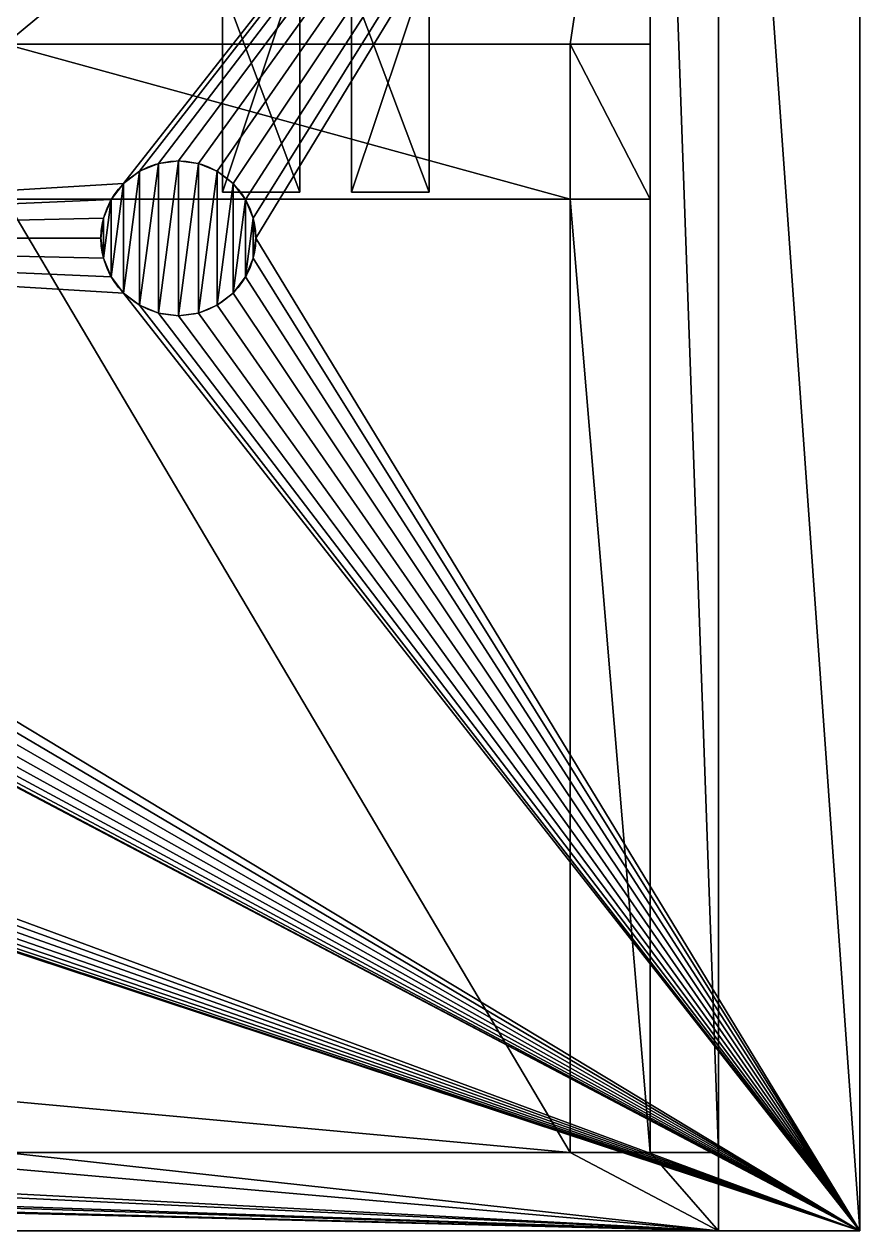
# Model space of a CAD drawing. Extents: x 0 to 36814, y -3929 to 172.
# Drawn here: x 36785.99 to 36802.17, y -3857.31 to -3833.92 of the extents above; entities that cross this region are included whole.
import ezdxf

# ---------------------------------------------------------------- set-up
doc = ezdxf.new("R2010")
doc.units = 0
doc.header["$LTSCALE"] = 25.4
doc.layers.get('0').update_dxf_attribs({"color": 13, "linetype": 'CONTINUOUS'})

# ---------------------------------------------------------------- blocks, each defined once
blk = doc.blocks.new('_____29')
at = {"color": 0}
for p, q in [((14.918, 7.499, 12), (10.418, 7.499, 12)), ((14.918, 7.499, 12), (10.418, 7.499, 12)), ((14.918, 7.499, 11), (10.918, 7.499, 11)), ((14.918, 7.499, 11), (10.918, 7.499, 11)), ((14.918, 5.999, 11), (14.918, 7.499, 11)), ((14.918, 7.499, 12), (14.918, 7.499, 11)), ((14.918, 5.999, 12), (14.918, 7.499, 12)), ((14.918, 5.999, 12), (14.918, 7.499, 12)), ((14.918, 7.499, 12), (14.918, 7.499, 11)), ((14.918, 5.999, 11), (14.918, 7.499, 11)), ((10.418, 5.999, 12), (14.918, 5.999, 12)), ((10.418, 5.999, 12), (14.918, 5.999, 12)), ((10.918, 5.999, 11), (14.918, 5.999, 11)), ((10.918, 5.999, 11), (14.918, 5.999, 11)), ((14.918, 5.999, 12), (14.918, 5.999, 11)), ((14.918, 5.999, 12), (14.918, 5.999, 11)), ((10.418, 4.999, 12), (14.918, 4.999, 12)), ((10.418, 4.999, 12), (14.918, 4.999, 12)), ((10.918, 4.999, 11), (14.918, 4.999, 11)), ((10.918, 4.999, 11), (14.918, 4.999, 11)), ((14.918, 4.999, 11), (14.918, 3.499, 11)), ((14.918, 4.999, 12), (14.918, 4.999, 11)), ((14.918, 4.999, 12), (14.918, 3.499, 12)), ((14.918, 4.999, 12), (14.918, 3.499, 12)), ((14.918, 4.999, 12), (14.918, 4.999, 11)), ((14.918, 4.999, 11), (14.918, 3.499, 11)), ((14.918, 3.499, 12), (10.418, 3.499, 12)), ((14.918, 3.499, 12), (10.418, 3.499, 12)), ((14.918, 3.499, 11), (10.918, 3.499, 11)), ((14.918, 3.499, 11), (10.918, 3.499, 11)), ((14.918, 3.499, 12), (14.918, 3.499, 11)), ((14.918, 3.499, 12), (14.918, 3.499, 11))]:
    blk.add_line(p, q, dxfattribs=at)
mesh = blk.add_polyface(dxfattribs=at)
corners = [(8.918, 7.499, 9), (10.918, 7.499, 11), (10.918, 7.499, 9), (8.918, 7.499, 12), (14.918, 7.499, 11), (14.918, 7.499, 12), (10.418, 7.499, 12)]
mesh.append_faces([[corners[k] for k in face] for face in [(0, 1, 2), (5, 3, 6)]], dxfattribs={"vtx0": -1, "color": 0})
mesh.append_faces([[corners[k] for k in face] for face in [(1, 3, 4), (4, 3, 5)]], dxfattribs={"vtx0": -1, "vtx1": -1, "color": 0})
mesh.append_faces([[corners[k] for k in face] for face in [(1, 0, 3)]], dxfattribs={"vtx0": -1, "vtx2": -1, "color": 0})
mesh = blk.add_polyface(dxfattribs=at)
corners = [(14.918, 5.999, 12), (10.418, 7.499, 12), (10.418, 5.999, 12), (14.918, 7.499, 12)]
mesh.append_faces([[corners[k] for k in face] for face in [(0, 1, 2), (1, 0, 3)]], dxfattribs={"vtx0": -1, "color": 0})
mesh = blk.add_polyface(dxfattribs=at)
corners = [(14.918, 7.499, 11), (10.918, 5.999, 11), (10.918, 7.499, 11), (14.918, 5.999, 11)]
mesh.append_faces([[corners[k] for k in face] for face in [(0, 1, 2), (1, 0, 3)]], dxfattribs={"vtx0": -1, "color": 0})
mesh = blk.add_polyface(dxfattribs=at)
corners = [(14.918, 7.499, 11), (14.918, 5.999, 12), (14.918, 5.999, 11), (14.918, 7.499, 12)]
mesh.append_faces([[corners[k] for k in face] for face in [(0, 1, 2), (1, 0, 3)]], dxfattribs={"vtx0": -1, "color": 0})
mesh = blk.add_polyface(dxfattribs=at)
corners = [(14.918, 5.999, 12), (10.918, 5.999, 11), (14.918, 5.999, 11), (10.418, 5.999, 9), (10.918, 5.999, 9), (10.418, 5.999, 12)]
mesh.append_faces([[corners[k] for k in face] for face in [(0, 1, 2), (1, 3, 4)]], dxfattribs={"vtx0": -1, "color": 0})
mesh.append_faces([[corners[k] for k in face] for face in [(3, 1, 5), (5, 1, 0)]], dxfattribs={"vtx0": -1, "vtx1": -1, "color": 0})
mesh = blk.add_polyface(dxfattribs=at)
corners = [(14.918, 3.499, 12), (10.418, 4.999, 12), (10.418, 3.499, 12), (14.918, 4.999, 12)]
mesh.append_faces([[corners[k] for k in face] for face in [(0, 1, 2), (1, 0, 3)]], dxfattribs={"vtx0": -1, "color": 0})
mesh = blk.add_polyface(dxfattribs=at)
corners = [(10.418, 4.999, 12), (10.918, 4.999, 9), (10.418, 4.999, 9), (10.918, 4.999, 11), (14.918, 4.999, 11), (14.918, 4.999, 12)]
mesh.append_faces([[corners[k] for k in face] for face in [(0, 1, 2), (4, 0, 5)]], dxfattribs={"vtx0": -1, "color": 0})
mesh.append_faces([[corners[k] for k in face] for face in [(1, 0, 3), (3, 0, 4)]], dxfattribs={"vtx0": -1, "vtx1": -1, "color": 0})
mesh = blk.add_polyface(dxfattribs=at)
corners = [(14.918, 4.999, 11), (10.918, 3.499, 11), (10.918, 4.999, 11), (14.918, 3.499, 11)]
mesh.append_faces([[corners[k] for k in face] for face in [(0, 1, 2), (1, 0, 3)]], dxfattribs={"vtx0": -1, "color": 0})
mesh = blk.add_polyface(dxfattribs=at)
corners = [(14.918, 4.999, 11), (14.918, 3.499, 12), (14.918, 3.499, 11), (14.918, 4.999, 12)]
mesh.append_faces([[corners[k] for k in face] for face in [(0, 1, 2), (1, 0, 3)]], dxfattribs={"vtx0": -1, "color": 0})
mesh = blk.add_polyface(dxfattribs=at)
corners = [(14.918, 3.499, 12), (10.918, 3.499, 11), (14.918, 3.499, 11), (8.918, 3.499, 9), (10.918, 3.499, 9), (8.918, 3.499, 12), (10.418, 3.499, 12)]
mesh.append_faces([[corners[k] for k in face] for face in [(0, 1, 2), (1, 3, 4), (5, 0, 6)]], dxfattribs={"vtx0": -1, "color": 0})
mesh.append_faces([[corners[k] for k in face] for face in [(3, 1, 5)]], dxfattribs={"vtx0": -1, "vtx1": -1, "color": 0})
mesh.append_faces([[corners[k] for k in face] for face in [(5, 1, 0)]], dxfattribs={"vtx0": -1, "vtx1": -1, "vtx2": -1, "color": 0})
blk = doc.blocks.new('_____11')
at = {"color": 0}
for p, q in [((63.5, 1.517, 26.192), (63.5, 38.466, 26.192)), ((63.5, 1.517, 26.192), (63.5, 38.466, 26.192)), ((64.822, 38.466, 30.4), (64.822, 0, 30.4)), ((64.822, 38.466, 30.4), (64.822, 0, 30.4)), ((64.822, 1.517, 26.192), (64.822, 38.466, 26.192)), ((64.822, 1.517, 26.192), (64.822, 38.466, 26.192)), ((67.562, 0), (67.562, 38.466)), ((67.562, 0, 30.4), (67.562, 38.466, 30.4)), ((67.562, 0, 30.4), (67.562, 38.466, 30.4)), ((67.562, 0), (67.562, 38.466)), ((63.5, 33.367, 4.604), (63.5, 22.991, 4.604)), ((63.5, 33.367, 4.604), (63.5, 22.991, 4.604)), ((61.951, 22.991, 7.604), (51.011, 22.991, 7.604)), ((61.951, 22.991, 4.604), (51.011, 22.991, 4.604)), ((61.951, 22.991, 7.604), (51.011, 22.991, 7.604)), ((61.951, 22.991, 4.604), (51.011, 22.991, 4.604)), ((63.5, 22.991, 7.604), (61.951, 22.991, 7.604)), ((63.5, 22.991, 4.604), (61.951, 22.991, 4.604)), ((61.951, 22.991, 7.604), (61.951, 22.991, 4.604)), ((61.951, 22.991, 7.604), (61.951, 22.991, 4.604)), ((61.951, 22.991, 7.604), (61.951, 19.991, 7.604)), ((63.5, 22.991, 7.604), (61.951, 22.991, 7.604)), ((61.951, 22.991, 7.604), (61.951, 19.991, 7.604)), ((63.5, 22.991, 4.604), (61.951, 22.991, 4.604)), ((63.5, 22.991, 7.604), (63.5, 22.991, 4.604)), ((63.5, 22.991, 7.604), (63.5, 19.991, 7.604)), ((63.5, 22.991, 7.604), (63.5, 22.991, 4.604)), ((63.5, 22.991, 7.604), (63.5, 19.991, 7.604)), ((53.973, 20.682), (53.973, 20.682, 5)), ((53.973, 20.682), (53.973, 20.682, 5)), ((54.361, 20.733), (54.361, 20.733, 5)), ((54.361, 20.733), (54.361, 20.733, 5)), ((54.75, 20.682), (54.75, 20.682, 5)), ((54.75, 20.682), (54.75, 20.682, 5)), ((53.611, 20.532), (53.611, 20.532, 5)), ((53.611, 20.532), (53.611, 20.532, 5)), ((55.111, 20.532), (55.111, 20.532, 5)), ((55.111, 20.532), (55.111, 20.532, 5)), ((53.301, 20.294), (53.301, 20.294, 5)), ((53.301, 20.294), (53.301, 20.294, 5)), ((55.422, 20.294), (55.422, 20.294, 5)), ((55.422, 20.294), (55.422, 20.294, 5)), ((61.951, 19.991, 7.604), (51.011, 19.991, 7.604)), ((61.951, 19.991, 7.604), (51.011, 19.991, 7.604)), ((61.951, 19.991, 9.604), (51.011, 19.991, 9.604)), ((61.951, 19.991, 9.604), (51.011, 19.991, 9.604)), ((53.062, 19.983), (53.062, 19.983, 5)), ((53.062, 19.983), (53.062, 19.983, 5)), ((55.661, 19.983), (55.661, 19.983, 5)), ((55.661, 19.983), (55.661, 19.983, 5)), ((63.5, 19.991, 7.604), (61.951, 19.991, 7.604)), ((61.951, 19.991, 7.604), (61.951, 19.991, 9.604)), ((61.951, 19.991, 9.604), (61.951, 1.517, 9.604)), ((63.5, 19.991, 13.355), (61.951, 19.991, 13.355)), ((61.951, 19.991, 13.355), (61.951, 1.517, 13.355)), ((61.951, 19.991, 9.604), (61.951, 1.517, 9.604)), ((61.951, 19.991, 13.355), (61.951, 1.517, 13.355)), ((61.951, 19.991, 9.604), (61.951, 19.991, 13.355)), ((63.5, 19.991, 7.604), (61.951, 19.991, 7.604)), ((61.951, 19.991, 7.604), (61.951, 19.991, 9.604)), ((61.951, 19.991, 9.604), (61.951, 19.991, 13.355)), ((63.5, 19.991, 13.355), (61.951, 19.991, 13.355)), ((63.5, 19.991, 7.604), (63.5, 19.991, 13.355)), ((63.5, 19.991, 13.355), (63.5, 1.517, 13.355)), ((63.5, 19.991, 13.355), (63.5, 1.517, 13.355)), ((63.5, 19.991, 7.604), (63.5, 19.991, 13.355)), ((52.913, 19.621), (52.913, 19.621, 5)), ((52.913, 19.621), (52.913, 19.621, 5)), ((55.81, 19.621), (55.81, 19.621, 5)), ((55.81, 19.621), (55.81, 19.621, 5)), ((52.861, 19.233), (52.861, 19.233, 5)), ((52.861, 19.233), (52.861, 19.233, 5)), ((55.861, 19.233), (55.861, 19.233, 5)), ((55.861, 19.233), (55.861, 19.233, 5)), ((52.913, 18.845), (52.913, 18.845, 5)), ((52.913, 18.845), (52.913, 18.845, 5)), ((55.81, 18.845), (55.81, 18.845, 5)), ((55.81, 18.845), (55.81, 18.845, 5)), ((53.062, 18.483), (53.062, 18.483, 5)), ((53.062, 18.483), (53.062, 18.483, 5)), ((55.661, 18.483), (55.661, 18.483, 5)), ((55.661, 18.483), (55.661, 18.483, 5)), ((53.301, 18.172), (53.301, 18.172, 5)), ((53.301, 18.172), (53.301, 18.172, 5)), ((55.422, 18.172), (55.422, 18.172, 5)), ((55.422, 18.172), (55.422, 18.172, 5)), ((53.611, 17.934), (53.611, 17.934, 5)), ((53.611, 17.934), (53.611, 17.934, 5)), ((53.973, 17.784), (53.973, 17.784, 5)), ((53.973, 17.784), (53.973, 17.784, 5)), ((54.75, 17.784), (54.75, 17.784, 5)), ((54.75, 17.784), (54.75, 17.784, 5)), ((55.111, 17.934), (55.111, 17.934, 5)), ((55.111, 17.934), (55.111, 17.934, 5)), ((54.361, 17.733), (54.361, 17.733, 5)), ((54.361, 17.733), (54.361, 17.733, 5)), ((51.011, 1.517, 8.355), (61.951, 1.517, 8.355)), ((51.011, 1.517, 8.355), (61.951, 1.517, 8.355)), ((51.011, 1.517, 9.604), (61.951, 1.517, 9.604)), ((51.011, 1.517, 9.604), (61.951, 1.517, 9.604)), ((61.951, 1.517, 8.355), (63.5, 1.517, 8.355)), ((61.951, 1.517, 8.355), (61.951, 1.517, 9.604)), ((61.951, 1.517, 13.355), (63.5, 1.517, 13.355)), ((61.951, 1.517, 9.604), (61.951, 1.517, 13.355)), ((61.951, 1.517, 8.355), (61.951, 1.517, 9.604)), ((61.951, 1.517, 8.355), (63.5, 1.517, 8.355)), ((61.951, 1.517, 13.355), (63.5, 1.517, 13.355)), ((61.951, 1.517, 9.604), (61.951, 1.517, 13.355)), ((63.5, 1.517, 8.355), (64.822, 1.517, 8.355)), ((63.5, 1.517, 26.192), (63.5, 1.517, 13.355)), ((63.5, 1.517, 13.355), (63.5, 1.517, 8.355)), ((63.5, 1.517, 26.192), (64.822, 1.517, 26.192)), ((63.5, 1.517, 26.192), (63.5, 1.517, 13.355)), ((63.5, 1.517, 13.355), (63.5, 1.517, 8.355)), ((63.5, 1.517, 8.355), (64.822, 1.517, 8.355)), ((63.5, 1.517, 26.192), (64.822, 1.517, 26.192)), ((64.822, 1.517, 26.192), (64.822, 1.517, 23.499)), ((64.822, 1.517, 23.499), (64.822, 1.517, 20.478)), ((64.822, 1.517, 20.478), (64.822, 1.517, 8.355)), ((64.822, 1.517, 8.355), (64.822, 0, 8.355)), ((64.822, 1.517, 8.355), (64.822, 0, 8.355)), ((64.822, 1.517, 26.192), (64.822, 1.517, 23.499)), ((64.822, 1.517, 20.478), (64.822, 1.517, 8.355)), ((64.822, 1.517, 23.499), (64.822, 1.517, 20.478)), ((0.871, 0), (67.562, 0)), ((0.871, 0), (67.562, 0)), ((4.111, 0, 8.355), (64.822, 0, 8.355)), ((4.111, 0, 8.355), (64.822, 0, 8.355)), ((64.822, 0, 30.4), (67.562, 0, 30.4)), ((64.822, 0, 30.4), (64.822, 0, 8.355)), ((64.822, 0, 30.4), (67.562, 0, 30.4)), ((64.822, 0, 30.4), (64.822, 0, 8.355)), ((67.562, 0), (67.562, 0, 30.4)), ((67.562, 0), (67.562, 0, 30.4))]:
    blk.add_line(p, q, dxfattribs=at)
for centre in [(54.361, 19.233), (54.361, 19.233, 5), (54.361, 19.233), (54.361, 19.233, 5), (54.361, 19.233), (54.361, 19.233, 5), (54.361, 19.233), (54.361, 19.233, 5), (54.361, 19.233), (54.361, 19.233, 5), (54.361, 19.233), (54.361, 19.233, 5), (54.361, 19.233), (54.361, 19.233, 5), (54.361, 19.233), (54.361, 19.233, 5), (54.361, 19.233), (54.361, 19.233, 5), (54.361, 19.233), (54.361, 19.233, 5), (54.361, 19.233), (54.361, 19.233, 5), (54.361, 19.233), (54.361, 19.233, 5), (54.361, 19.233), (54.361, 19.233, 5), (54.361, 19.233, 5), (54.361, 19.233), (54.361, 19.233, 5), (54.361, 19.233), (54.361, 19.233, 5), (54.361, 19.233), (54.361, 19.233, 5), (54.361, 19.233), (54.361, 19.233, 5), (54.361, 19.233), (54.361, 19.233, 5), (54.361, 19.233), (54.361, 19.233, 5), (54.361, 19.233), (54.361, 19.233, 5), (54.361, 19.233), (54.361, 19.233, 5), (54.361, 19.233), (54.361, 19.233, 5), (54.361, 19.233), (54.361, 19.233, 5), (54.361, 19.233), (54.361, 19.233, 5), (54.361, 19.233)]:
    blk.add_circle(centre, 1.5, dxfattribs=at)
at = {"color": 0, "rotation": 270}
blk.add_blockref('_____29', (51.718, 35.044, 4.604), dxfattribs=at)
at = {"color": 0}
mesh = blk.add_polyface(dxfattribs=at)
corners = [(67.562, 38.466), (0.871, 35.698), (0.871, 38.466), (0.871, 20.485), (13.683, 20.682), (13.321, 20.532), (13.011, 20.294), (12.772, 19.983), (0.871, 0), (12.623, 19.621), (12.571, 19.233), (14.071, 20.733), (14.46, 20.682), (14.821, 20.532), (15.132, 20.294), (15.371, 19.983), (15.52, 19.621), (15.571, 19.233), (33.466, 20.532), (33.156, 20.294), (32.917, 19.983), (32.768, 19.621), (32.716, 19.233), (33.828, 20.682), (34.216, 20.733), (34.605, 20.682), (34.966, 20.532), (35.277, 20.294), (35.516, 19.983), (35.665, 19.621), (35.716, 19.233), (53.301, 20.294), (53.062, 19.983), (52.913, 19.621), (52.861, 19.233), (53.611, 20.532), (53.973, 20.682), (54.361, 20.733), (54.75, 20.682), (55.111, 20.532), (55.422, 20.294), (55.661, 19.983), (55.81, 19.621), (55.861, 19.233), (13.683, 17.784), (67.562, 0), (13.321, 17.934), (13.011, 18.172), (12.772, 18.483), (12.623, 18.845), (14.071, 17.733), (14.46, 17.784), (14.821, 17.934), (15.132, 18.172), (15.371, 18.483), (15.52, 18.845), (33.466, 17.934), (33.156, 18.172), (32.917, 18.483), (32.768, 18.845), (33.828, 17.784), (34.216, 17.733), (34.605, 17.784), (34.966, 17.934), (35.277, 18.172), (35.516, 18.483), (35.665, 18.845), (53.301, 18.172), (53.062, 18.483), (52.913, 18.845), (53.611, 17.934), (53.973, 17.784), (54.361, 17.733), (54.75, 17.784), (55.111, 17.934), (55.422, 18.172), (55.661, 18.483), (55.81, 18.845), (0, 20.485), (0, 35.698)]
mesh.append_faces([[corners[k] for k in face] for face in [(0, 1, 2), (1, 78, 79)]], dxfattribs={"vtx0": -1, "color": 0})
mesh.append_faces([[corners[k] for k in face] for face in [(3, 7, 8), (4, 0, 11), (11, 0, 12), (12, 0, 13), (13, 0, 14), (14, 0, 15), (15, 0, 16), (16, 0, 17), (18, 0, 23), (23, 0, 24), (24, 0, 25), (25, 0, 26), (26, 0, 27), (27, 0, 28), (28, 0, 29), (29, 0, 30), (31, 0, 35), (35, 0, 36), (36, 0, 37), (37, 0, 38), (38, 0, 39), (39, 0, 40), (40, 0, 41), (41, 0, 42), (42, 0, 43), (8, 44, 45), (44, 8, 46), (46, 8, 47), (47, 8, 48), (48, 8, 49), (49, 8, 10), (56, 17, 57), (57, 17, 58), (58, 17, 59), (59, 17, 22), (67, 30, 68), (68, 30, 69), (69, 30, 34), (45, 43, 0), (78, 1, 3)]], dxfattribs={"vtx0": -1, "vtx1": -1, "color": 0})
mesh.append_faces([[corners[k] for k in face] for face in [(1, 0, 3), (3, 0, 4), (17, 0, 18), (30, 0, 31), (45, 17, 56), (45, 30, 67)]], dxfattribs={"vtx0": -1, "vtx1": -1, "vtx2": -1, "color": 0})
mesh.append_faces([[corners[k] for k in face] for face in [(3, 4, 5), (3, 5, 6), (3, 6, 7), (8, 7, 9), (8, 9, 10), (17, 18, 19), (17, 19, 20), (17, 20, 21), (17, 21, 22), (30, 31, 32), (30, 32, 33), (30, 33, 34), (45, 44, 50), (45, 50, 51), (45, 51, 52), (45, 52, 53), (45, 53, 54), (45, 54, 55), (45, 55, 17), (45, 56, 60), (45, 60, 61), (45, 61, 62), (45, 62, 63), (45, 63, 64), (45, 64, 65), (45, 65, 66), (45, 66, 30), (45, 67, 70), (45, 70, 71), (45, 71, 72), (45, 72, 73), (45, 73, 74), (45, 74, 75), (45, 75, 76), (45, 76, 77), (45, 77, 43)]], dxfattribs={"vtx0": -1, "vtx2": -1, "color": 0})
mesh = blk.add_polyface(dxfattribs=at)
corners = [(63.5, 38.466, 26.192), (63.5, 1.517, 13.355), (63.5, 1.517, 26.192), (63.5, 19.991, 13.355), (63.5, 19.991, 7.604), (63.5, 22.991, 7.604), (63.5, 22.991, 4.604), (63.5, 33.367, 7.604), (63.5, 38.466, 7.604), (63.5, 33.367, 4.604)]
mesh.append_faces([[corners[k] for k in face] for face in [(0, 1, 2), (7, 0, 8)]], dxfattribs={"vtx0": -1, "color": 0})
mesh.append_faces([[corners[k] for k in face] for face in [(1, 0, 3), (3, 0, 4), (4, 0, 5), (5, 0, 6)]], dxfattribs={"vtx0": -1, "vtx1": -1, "color": 0})
mesh.append_faces([[corners[k] for k in face] for face in [(6, 0, 7)]], dxfattribs={"vtx0": -1, "vtx1": -1, "vtx2": -1, "color": 0})
mesh.append_faces([[corners[k] for k in face] for face in [(9, 6, 7)]], dxfattribs={"vtx1": -1, "color": 0})
mesh = blk.add_polyface(dxfattribs=at)
corners = [(64.822, 1.517, 26.192), (63.5, 38.466, 26.192), (63.5, 1.517, 26.192), (64.822, 38.466, 26.192)]
mesh.append_faces([[corners[k] for k in face] for face in [(0, 1, 2), (1, 0, 3)]], dxfattribs={"vtx0": -1, "color": 0})
mesh = blk.add_polyface(dxfattribs=at)
corners = [(67.562, 0, 30.4), (64.822, 38.466, 30.4), (64.822, 0, 30.4), (67.562, 38.466, 30.4)]
mesh.append_faces([[corners[k] for k in face] for face in [(0, 1, 2), (1, 0, 3)]], dxfattribs={"vtx0": -1, "color": 0})
mesh = blk.add_polyface(dxfattribs=at)
corners = [(64.822, 0, 30.4), (64.822, 1.517, 26.192), (64.822, 0, 8.355), (64.822, 38.466, 30.4), (64.822, 1.517, 8.355), (64.822, 38.466, 26.192), (64.822, 1.517, 20.478), (64.822, 1.517, 23.499)]
mesh.append_faces([[corners[k] for k in face] for face in [(1, 3, 5), (6, 1, 7)]], dxfattribs={"vtx0": -1, "color": 0})
mesh.append_faces([[corners[k] for k in face] for face in [(0, 1, 2), (2, 1, 4)]], dxfattribs={"vtx0": -1, "vtx1": -1, "color": 0})
mesh.append_faces([[corners[k] for k in face] for face in [(1, 0, 3), (1, 6, 4)]], dxfattribs={"vtx0": -1, "vtx2": -1, "color": 0})
mesh = blk.add_polyface(dxfattribs=at)
corners = [(67.562, 38.466), (67.562, 0, 30.4), (67.562, 0), (67.562, 38.466, 30.4)]
mesh.append_faces([[corners[k] for k in face] for face in [(0, 1, 2), (1, 0, 3)]], dxfattribs={"vtx0": -1, "color": 0})
mesh = blk.add_polyface(dxfattribs=at)
corners = [(7.413, 22.991, 4.604), (5.433, 33.367, 4.604), (5.433, 22.991, 4.604), (63.5, 33.367, 4.604), (17.422, 22.991, 4.604), (19.164, 22.991, 4.604), (20.905, 22.991, 4.604), (32.475, 22.991, 4.604), (34.216, 22.991, 4.604), (35.958, 22.991, 4.604), (47.528, 22.991, 4.604), (49.269, 22.991, 4.604), (51.011, 22.991, 4.604), (61.951, 22.991, 4.604), (63.5, 22.991, 4.604)]
mesh.append_faces([[corners[k] for k in face] for face in [(0, 1, 2), (3, 13, 14)]], dxfattribs={"vtx0": -1, "color": 0})
mesh.append_faces([[corners[k] for k in face] for face in [(1, 0, 3)]], dxfattribs={"vtx0": -1, "vtx1": -1, "color": 0})
mesh.append_faces([[corners[k] for k in face] for face in [(3, 0, 4), (3, 4, 5), (3, 5, 6), (3, 6, 7), (3, 7, 8), (3, 8, 9), (3, 9, 10), (3, 10, 11), (3, 11, 12), (3, 12, 13)]], dxfattribs={"vtx0": -1, "vtx2": -1, "color": 0})
mesh = blk.add_polyface(dxfattribs=at)
corners = [(51.011, 22.991, 7.604), (61.951, 22.991, 4.604), (51.011, 22.991, 4.604), (61.951, 22.991, 7.604)]
mesh.append_faces([[corners[k] for k in face] for face in [(0, 1, 2), (1, 0, 3)]], dxfattribs={"vtx0": -1, "color": 0})
mesh = blk.add_polyface(dxfattribs=at)
corners = [(61.951, 19.991, 7.604), (51.011, 22.991, 7.604), (51.011, 19.991, 7.604), (61.951, 22.991, 7.604)]
mesh.append_faces([[corners[k] for k in face] for face in [(0, 1, 2), (1, 0, 3)]], dxfattribs={"vtx0": -1, "color": 0})
mesh = blk.add_polyface(dxfattribs=at)
corners = [(61.951, 22.991, 7.604), (63.5, 22.991, 4.604), (61.951, 22.991, 4.604), (63.5, 22.991, 7.604)]
mesh.append_faces([[corners[k] for k in face] for face in [(0, 1, 2), (1, 0, 3)]], dxfattribs={"vtx0": -1, "color": 0})
mesh = blk.add_polyface(dxfattribs=at)
corners = [(63.5, 19.991, 7.604), (61.951, 22.991, 7.604), (61.951, 19.991, 7.604), (63.5, 22.991, 7.604)]
mesh.append_faces([[corners[k] for k in face] for face in [(0, 1, 2), (1, 0, 3)]], dxfattribs={"vtx0": -1, "color": 0})
mesh = blk.add_polyface(dxfattribs=at)
corners = [(52.913, 19.621, 5), (52.913, 18.845, 5), (52.861, 19.233, 5), (53.062, 19.983, 5), (53.062, 18.483, 5), (53.301, 20.294, 5), (53.301, 18.172, 5), (53.611, 20.532, 5), (53.611, 17.934, 5), (53.973, 20.682, 5), (53.973, 17.784, 5), (54.361, 20.733, 5), (54.361, 17.733, 5), (54.75, 20.682, 5), (54.75, 17.784, 5), (55.111, 20.532, 5), (55.111, 17.934, 5), (55.422, 20.294, 5), (55.422, 18.172, 5), (55.661, 19.983, 5), (55.661, 18.483, 5), (55.81, 19.621, 5), (55.81, 18.845, 5), (55.861, 19.233, 5)]
mesh.append_faces([[corners[k] for k in face] for face in [(0, 1, 2), (22, 21, 23)]], dxfattribs={"vtx0": -1, "color": 0})
mesh.append_faces([[corners[k] for k in face] for face in [(1, 3, 4), (4, 5, 6), (6, 7, 8), (8, 9, 10), (10, 11, 12), (12, 13, 14), (14, 15, 16), (16, 17, 18), (18, 19, 20), (20, 21, 22)]], dxfattribs={"vtx0": -1, "vtx1": -1, "color": 0})
mesh.append_faces([[corners[k] for k in face] for face in [(1, 0, 3), (4, 3, 5), (6, 5, 7), (8, 7, 9), (10, 9, 11), (12, 11, 13), (14, 13, 15), (16, 15, 17), (18, 17, 19), (20, 19, 21)]], dxfattribs={"vtx0": -1, "vtx2": -1, "color": 0})
mesh = blk.add_polyface(dxfattribs=at)
corners = [(53.973, 20.682, 5), (53.611, 20.532), (53.973, 20.682), (53.611, 20.532, 5)]
mesh.append_faces([[corners[k] for k in face] for face in [(0, 1, 2), (1, 0, 3)]], dxfattribs={"vtx0": -1, "color": 0})
mesh = blk.add_polyface(dxfattribs=at)
corners = [(54.361, 20.733, 5), (53.973, 20.682), (54.361, 20.733), (53.973, 20.682, 5)]
mesh.append_faces([[corners[k] for k in face] for face in [(0, 1, 2), (1, 0, 3)]], dxfattribs={"vtx0": -1, "color": 0})
mesh = blk.add_polyface(dxfattribs=at)
corners = [(54.75, 20.682, 5), (54.361, 20.733), (54.75, 20.682), (54.361, 20.733, 5)]
mesh.append_faces([[corners[k] for k in face] for face in [(0, 1, 2), (1, 0, 3)]], dxfattribs={"vtx0": -1, "color": 0})
mesh = blk.add_polyface(dxfattribs=at)
corners = [(55.111, 20.532, 5), (54.75, 20.682), (55.111, 20.532), (54.75, 20.682, 5)]
mesh.append_faces([[corners[k] for k in face] for face in [(0, 1, 2), (1, 0, 3)]], dxfattribs={"vtx0": -1, "color": 0})
mesh = blk.add_polyface(dxfattribs=at)
corners = [(53.611, 20.532, 5), (53.301, 20.294), (53.611, 20.532), (53.301, 20.294, 5)]
mesh.append_faces([[corners[k] for k in face] for face in [(0, 1, 2), (1, 0, 3)]], dxfattribs={"vtx0": -1, "color": 0})
mesh = blk.add_polyface(dxfattribs=at)
corners = [(55.422, 20.294, 5), (55.111, 20.532), (55.422, 20.294), (55.111, 20.532, 5)]
mesh.append_faces([[corners[k] for k in face] for face in [(0, 1, 2), (1, 0, 3)]], dxfattribs={"vtx0": -1, "color": 0})
mesh = blk.add_polyface(dxfattribs=at)
corners = [(53.301, 20.294), (53.062, 19.983, 5), (53.062, 19.983), (53.301, 20.294, 5)]
mesh.append_faces([[corners[k] for k in face] for face in [(0, 1, 2), (1, 0, 3)]], dxfattribs={"vtx0": -1, "color": 0})
mesh = blk.add_polyface(dxfattribs=at)
corners = [(55.422, 20.294, 5), (55.661, 19.983), (55.661, 19.983, 5), (55.422, 20.294)]
mesh.append_faces([[corners[k] for k in face] for face in [(0, 1, 2), (1, 0, 3)]], dxfattribs={"vtx0": -1, "color": 0})
mesh = blk.add_polyface(dxfattribs=at)
corners = [(51.011, 19.991, 9.604), (61.951, 19.991, 7.604), (51.011, 19.991, 7.604), (61.951, 19.991, 9.604)]
mesh.append_faces([[corners[k] for k in face] for face in [(0, 1, 2), (1, 0, 3)]], dxfattribs={"vtx0": -1, "color": 0})
mesh = blk.add_polyface(dxfattribs=at)
corners = [(61.951, 1.517, 9.604), (51.011, 2.517, 9.604), (51.011, 1.517, 9.604), (51.011, 19.991, 9.604), (61.951, 19.991, 9.604)]
mesh.append_faces([[corners[k] for k in face] for face in [(0, 1, 2), (3, 0, 4)]], dxfattribs={"vtx0": -1, "color": 0})
mesh.append_faces([[corners[k] for k in face] for face in [(1, 0, 3)]], dxfattribs={"vtx0": -1, "vtx1": -1, "color": 0})
mesh = blk.add_polyface(dxfattribs=at)
corners = [(53.062, 19.983), (52.913, 19.621, 5), (52.913, 19.621), (53.062, 19.983, 5)]
mesh.append_faces([[corners[k] for k in face] for face in [(0, 1, 2), (1, 0, 3)]], dxfattribs={"vtx0": -1, "color": 0})
mesh = blk.add_polyface(dxfattribs=at)
corners = [(55.661, 19.983, 5), (55.81, 19.621), (55.81, 19.621, 5), (55.661, 19.983)]
mesh.append_faces([[corners[k] for k in face] for face in [(0, 1, 2), (1, 0, 3)]], dxfattribs={"vtx0": -1, "color": 0})
mesh = blk.add_polyface(dxfattribs=at)
corners = [(63.5, 1.517, 13.355), (61.951, 19.991, 13.355), (61.951, 1.517, 13.355), (63.5, 19.991, 13.355)]
mesh.append_faces([[corners[k] for k in face] for face in [(0, 1, 2), (1, 0, 3)]], dxfattribs={"vtx0": -1, "color": 0})
mesh = blk.add_polyface(dxfattribs=at)
corners = [(61.951, 19.991, 13.355), (61.951, 1.517, 9.604), (61.951, 1.517, 13.355), (61.951, 19.991, 9.604)]
mesh.append_faces([[corners[k] for k in face] for face in [(0, 1, 2), (1, 0, 3)]], dxfattribs={"vtx0": -1, "color": 0})
mesh = blk.add_polyface(dxfattribs=at)
corners = [(61.951, 19.991, 9.604), (63.5, 19.991, 7.604), (61.951, 19.991, 7.604), (63.5, 19.991, 13.355), (61.951, 19.991, 13.355)]
mesh.append_faces([[corners[k] for k in face] for face in [(0, 1, 2), (3, 0, 4)]], dxfattribs={"vtx0": -1, "color": 0})
mesh.append_faces([[corners[k] for k in face] for face in [(1, 0, 3)]], dxfattribs={"vtx0": -1, "vtx1": -1, "color": 0})
mesh = blk.add_polyface(dxfattribs=at)
corners = [(52.913, 19.621), (52.861, 19.233, 5), (52.861, 19.233), (52.913, 19.621, 5)]
mesh.append_faces([[corners[k] for k in face] for face in [(0, 1, 2), (1, 0, 3)]], dxfattribs={"vtx0": -1, "color": 0})
mesh = blk.add_polyface(dxfattribs=at)
corners = [(55.81, 19.621, 5), (55.861, 19.233), (55.861, 19.233, 5), (55.81, 19.621)]
mesh.append_faces([[corners[k] for k in face] for face in [(0, 1, 2), (1, 0, 3)]], dxfattribs={"vtx0": -1, "color": 0})
mesh = blk.add_polyface(dxfattribs=at)
corners = [(52.861, 19.233), (52.913, 18.845, 5), (52.913, 18.845), (52.861, 19.233, 5)]
mesh.append_faces([[corners[k] for k in face] for face in [(0, 1, 2), (1, 0, 3)]], dxfattribs={"vtx0": -1, "color": 0})
mesh = blk.add_polyface(dxfattribs=at)
corners = [(55.861, 19.233, 5), (55.81, 18.845), (55.81, 18.845, 5), (55.861, 19.233)]
mesh.append_faces([[corners[k] for k in face] for face in [(0, 1, 2), (1, 0, 3)]], dxfattribs={"vtx0": -1, "color": 0})
mesh = blk.add_polyface(dxfattribs=at)
corners = [(52.913, 18.845), (53.062, 18.483, 5), (53.062, 18.483), (52.913, 18.845, 5)]
mesh.append_faces([[corners[k] for k in face] for face in [(0, 1, 2), (1, 0, 3)]], dxfattribs={"vtx0": -1, "color": 0})
mesh = blk.add_polyface(dxfattribs=at)
corners = [(55.81, 18.845, 5), (55.661, 18.483), (55.661, 18.483, 5), (55.81, 18.845)]
mesh.append_faces([[corners[k] for k in face] for face in [(0, 1, 2), (1, 0, 3)]], dxfattribs={"vtx0": -1, "color": 0})
mesh = blk.add_polyface(dxfattribs=at)
corners = [(53.062, 18.483), (53.301, 18.172, 5), (53.301, 18.172), (53.062, 18.483, 5)]
mesh.append_faces([[corners[k] for k in face] for face in [(0, 1, 2), (1, 0, 3)]], dxfattribs={"vtx0": -1, "color": 0})
mesh = blk.add_polyface(dxfattribs=at)
corners = [(55.661, 18.483, 5), (55.422, 18.172), (55.422, 18.172, 5), (55.661, 18.483)]
mesh.append_faces([[corners[k] for k in face] for face in [(0, 1, 2), (1, 0, 3)]], dxfattribs={"vtx0": -1, "color": 0})
mesh = blk.add_polyface(dxfattribs=at)
corners = [(53.301, 18.172, 5), (53.611, 17.934), (53.301, 18.172), (53.611, 17.934, 5)]
mesh.append_faces([[corners[k] for k in face] for face in [(0, 1, 2), (1, 0, 3)]], dxfattribs={"vtx0": -1, "color": 0})
mesh = blk.add_polyface(dxfattribs=at)
corners = [(55.111, 17.934, 5), (55.422, 18.172), (55.111, 17.934), (55.422, 18.172, 5)]
mesh.append_faces([[corners[k] for k in face] for face in [(0, 1, 2), (1, 0, 3)]], dxfattribs={"vtx0": -1, "color": 0})
mesh = blk.add_polyface(dxfattribs=at)
corners = [(53.611, 17.934, 5), (53.973, 17.784), (53.611, 17.934), (53.973, 17.784, 5)]
mesh.append_faces([[corners[k] for k in face] for face in [(0, 1, 2), (1, 0, 3)]], dxfattribs={"vtx0": -1, "color": 0})
mesh = blk.add_polyface(dxfattribs=at)
corners = [(53.973, 17.784, 5), (54.361, 17.733), (53.973, 17.784), (54.361, 17.733, 5)]
mesh.append_faces([[corners[k] for k in face] for face in [(0, 1, 2), (1, 0, 3)]], dxfattribs={"vtx0": -1, "color": 0})
mesh = blk.add_polyface(dxfattribs=at)
corners = [(54.361, 17.733, 5), (54.75, 17.784), (54.361, 17.733), (54.75, 17.784, 5)]
mesh.append_faces([[corners[k] for k in face] for face in [(0, 1, 2), (1, 0, 3)]], dxfattribs={"vtx0": -1, "color": 0})
mesh = blk.add_polyface(dxfattribs=at)
corners = [(54.75, 17.784, 5), (55.111, 17.934), (54.75, 17.784), (55.111, 17.934, 5)]
mesh.append_faces([[corners[k] for k in face] for face in [(0, 1, 2), (1, 0, 3)]], dxfattribs={"vtx0": -1, "color": 0})
mesh = blk.add_polyface(dxfattribs=at)
corners = [(64.822, 0, 8.355), (4.111, 1.517, 8.355), (4.111, 0, 8.355), (5.433, 1.517, 8.355), (7.413, 1.517, 8.355), (17.422, 1.517, 8.355), (20.905, 1.517, 8.355), (32.475, 1.517, 8.355), (35.958, 1.517, 8.355), (47.528, 1.517, 8.355), (51.011, 1.517, 8.355), (61.951, 1.517, 8.355), (63.5, 1.517, 8.355), (64.822, 1.517, 8.355)]
mesh.append_faces([[corners[k] for k in face] for face in [(0, 1, 2), (12, 0, 13)]], dxfattribs={"vtx0": -1, "color": 0})
mesh.append_faces([[corners[k] for k in face] for face in [(1, 0, 3), (3, 0, 4), (4, 0, 5), (5, 0, 6), (6, 0, 7), (7, 0, 8), (8, 0, 9), (9, 0, 10), (10, 0, 11), (11, 0, 12)]], dxfattribs={"vtx0": -1, "vtx1": -1, "color": 0})
mesh = blk.add_polyface(dxfattribs=at)
corners = [(61.951, 1.517, 9.604), (51.011, 1.517, 8.355), (61.951, 1.517, 8.355), (51.011, 1.517, 9.604)]
mesh.append_faces([[corners[k] for k in face] for face in [(0, 1, 2), (1, 0, 3)]], dxfattribs={"vtx0": -1, "color": 0})
mesh = blk.add_polyface(dxfattribs=at)
corners = [(63.5, 1.517, 13.355), (61.951, 1.517, 8.355), (63.5, 1.517, 8.355), (61.951, 1.517, 9.604), (61.951, 1.517, 13.355)]
mesh.append_faces([[corners[k] for k in face] for face in [(0, 1, 2), (3, 0, 4)]], dxfattribs={"vtx0": -1, "color": 0})
mesh.append_faces([[corners[k] for k in face] for face in [(1, 0, 3)]], dxfattribs={"vtx0": -1, "vtx1": -1, "color": 0})
mesh = blk.add_polyface(dxfattribs=at)
corners = [(64.822, 1.517, 20.478), (63.5, 1.517, 8.355), (64.822, 1.517, 8.355), (63.5, 1.517, 13.355), (63.5, 1.517, 26.192), (64.822, 1.517, 23.499), (64.822, 1.517, 26.192)]
mesh.append_faces([[corners[k] for k in face] for face in [(0, 1, 2), (4, 5, 6)]], dxfattribs={"vtx0": -1, "color": 0})
mesh.append_faces([[corners[k] for k in face] for face in [(1, 0, 3), (3, 0, 4)]], dxfattribs={"vtx0": -1, "vtx1": -1, "color": 0})
mesh.append_faces([[corners[k] for k in face] for face in [(4, 0, 5)]], dxfattribs={"vtx0": -1, "vtx2": -1, "color": 0})
mesh = blk.add_polyface(dxfattribs=at)
corners = [(67.562, 0), (64.822, 0, 8.355), (0.871, 0), (67.562, 0, 30.4), (64.822, 0, 30.4), (4.111, 0, 8.355), (0.871, 0, 30.4), (4.111, 0, 30.4)]
mesh.append_faces([[corners[k] for k in face] for face in [(1, 3, 4), (6, 5, 7)]], dxfattribs={"vtx0": -1, "color": 0})
mesh.append_faces([[corners[k] for k in face] for face in [(0, 1, 2), (2, 5, 6), (5, 2, 1)]], dxfattribs={"vtx0": -1, "vtx1": -1, "color": 0})
mesh.append_faces([[corners[k] for k in face] for face in [(1, 0, 3)]], dxfattribs={"vtx0": -1, "vtx2": -1, "color": 0})

msp = doc.modelspace()

# ---------------------------------------------------------------- block references
at = {"color": 0}
msp.add_blockref('_____11', (36734.612, -3857.306, 632.813), dxfattribs=at)

doc.saveas('drawing.dxf')
